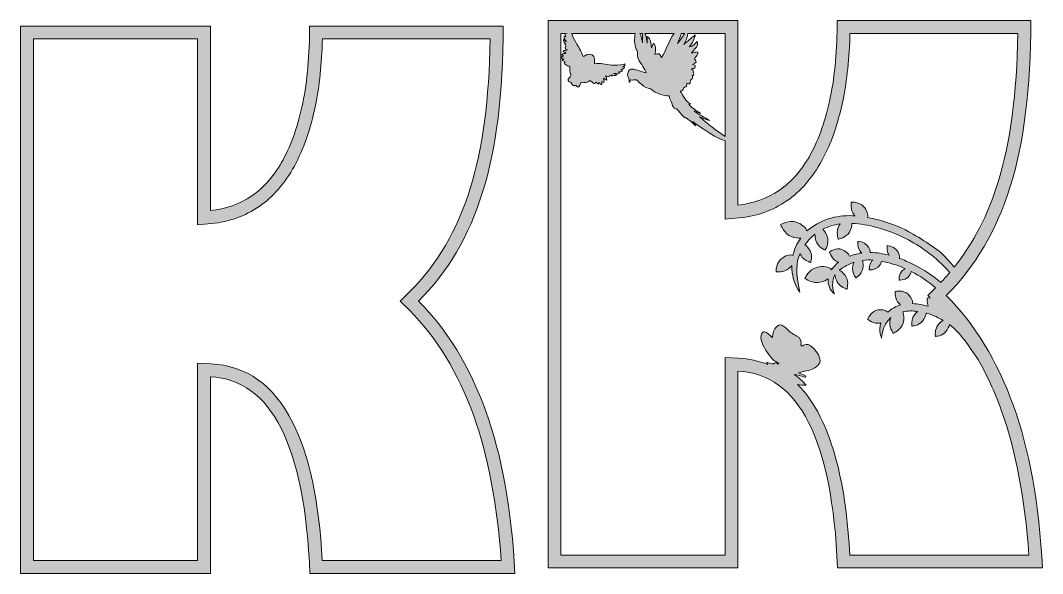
# Model space of a CAD drawing. Header units: millimetres. Extents: x 9 to 732, y -271 to -9.
# Drawn here: x 495.3 to 732.4, y -270.2 to -141.9 of the extents above; entities that cross this region are included whole.
import ezdxf

# ---------------------------------------------------------------- set-up
doc = ezdxf.new("R2010")
doc.units = ezdxf.units.MM
doc.header["$MEASUREMENT"] = 0
doc.layers.add('Layer 1', color=7, linetype='Continuous')
doc.layers.add('Layer 2', color=7, linetype='Continuous')

msp = doc.modelspace()

# ---------------------------------------------------------------- hatches: boundary and pattern name
at = {"layer": 'Layer 1'}
h = msp.add_hatch(color=1, dxfattribs=at)
h.dxf.hatch_style = 2
edge = h.paths.add_edge_path()
edge.add_spline(control_points=[(725.68, -231.3), (721.88, -220.81), (716.67, -212.28), (710.05, -205.74), (716.84, -199.02), (721.8, -190.6), (724.93, -180.46), (728.11, -170.39), (729.7, -157.54), (729.7, -141.93), (729.7, -141.93), (684.79, -141.93), (684.79, -141.93), (684.79, -148.64), (684.26, -154.59), (683.19, -159.77), (682.12, -164.95), (680.6, -169.34), (678.62, -172.95), (676.64, -176.56), (674.23, -179.35), (671.38, -181.3), (668.53, -183.26), (665.32, -184.41), (661.75, -184.75), (661.75, -184.75), (661.75, -141.93), (661.75, -141.93), (661.75, -141.93), (617.69, -141.93), (617.69, -141.93), (617.69, -141.93), (617.69, -268.93), (617.69, -268.93), (617.69, -268.93), (661.75, -268.93), (661.75, -268.93), (661.75, -268.93), (661.75, -223.28), (661.75, -223.28), (675.93, -223.95), (683.63, -239.17), (684.87, -268.93), (684.87, -268.93), (732.44, -268.93), (732.44, -268.93), (731.64, -254.09), (729.4, -241.54), (725.68, -231.3)], knot_values=[0, 0, 0, 0, 1, 1, 1, 2, 2, 2, 3, 3, 3, 4, 4, 4, 5, 5, 5, 6, 6, 6, 7, 7, 7, 8, 8, 8, 9, 9, 9, 10, 10, 10, 11, 11, 11, 12, 12, 12, 13, 13, 13, 14, 14, 14, 15, 15, 15, 16, 16, 16, 16], degree=3, periodic=1)
edge = h.paths.add_edge_path()
edge.add_spline(control_points=[(658.75, -144.93), (658.75, -144.93), (658.75, -168.86), (658.75, -168.86), (656.69, -167.5), (654.79, -165.87), (652.85, -164.31), (653.62, -164.6), (654.39, -164.89), (655.16, -165.17), (655.17, -165.15), (655.17, -165.13), (655.17, -165.11), (653.98, -164.43), (652.79, -163.75), (651.6, -163.06), (651.63, -163), (651.66, -162.94), (651.69, -162.89), (652.16, -163.08), (652.62, -163.28), (653.08, -163.48), (652.14, -162.82), (651.11, -162.36), (650.33, -161.34), (650.52, -161.32), (650.64, -161.3), (650.79, -161.28), (649.5, -160.78), (649.21, -159.36), (648.32, -158.32), (648.65, -158.38), (649.05, -157.97), (649.1, -157.77), (649.15, -157.62), (649.26, -157.39), (649.35, -157.39), (649.9, -157.36), (649.9, -156.96), (649.86, -156.51), (650.62, -156.8), (650.63, -156.79), (650.77, -155.91), (650.79, -155.81), (650.83, -155.65), (650.89, -155.64), (651.42, -155.49), (651.23, -155.11), (651.1, -154.7), (651.73, -154.77), (651.44, -154.38), (651.34, -154.12), (651.52, -153.97), (651.29, -153.31), (651, -153.18), (651.26, -153.12), (651.49, -153.11), (651.7, -153.02), (651.85, -152.94), (651.86, -152.4), (651.71, -152.32), (651.56, -152.24), (651.38, -152.22), (651.17, -152.17), (652.23, -151.68), (652.27, -151.57), (651.67, -150.82), (651.92, -150.46), (652.21, -150.14), (652.39, -149.76), (652.58, -149.35), (652.42, -149.16), (652.01, -149.25), (651.7, -149.32), (651.39, -149.42), (650.97, -149.53), (652.48, -147.73), (652.53, -147.62), (652.26, -146.81), (651.77, -147.36), (651.28, -147.88), (650.47, -148.08), (650.82, -147.55), (651.12, -147.16), (651.36, -146.73), (651.6, -146.31), (651.88, -145.33), (651.82, -145.29), (650.94, -146.02), (650.06, -146.75), (649.18, -147.48), (649.61, -146.64), (650.09, -145.87), (650.11, -144.93), (650.11, -144.93), (658.75, -144.93), (658.75, -144.93)], knot_values=[0, 0, 0, 0, 1, 1, 1, 2, 2, 2, 3, 3, 3, 4, 4, 4, 5, 5, 5, 6, 6, 6, 7, 7, 7, 8, 8, 8, 9, 9, 9, 10, 10, 10, 11, 11, 11, 12, 12, 12, 13, 13, 13, 14, 14, 14, 15, 15, 15, 16, 16, 16, 17, 17, 17, 18, 18, 18, 19, 19, 19, 20, 20, 20, 21, 21, 21, 22, 22, 22, 23, 23, 23, 24, 24, 24, 25, 25, 25, 26, 26, 26, 27, 27, 27, 28, 28, 28, 29, 29, 29, 30, 30, 30, 31, 31, 31, 32, 32, 32, 32], degree=3, periodic=1)
edge = h.paths.add_edge_path()
edge.add_spline(control_points=[(648.55, -144.93), (648.55, -144.93), (649.43, -144.93), (649.43, -144.93), (649.24, -145.19), (649.07, -145.45), (648.89, -145.71), (648.52, -146.25), (648.14, -146.77), (647.76, -147.3), (647.99, -146.49), (648.45, -145.76), (648.55, -144.93)], knot_values=[0, 0, 0, 0, 1, 1, 1, 2, 2, 2, 3, 3, 3, 4, 4, 4, 4], degree=3, periodic=1)
edge = h.paths.add_edge_path()
edge.add_spline(control_points=[(646.93, -144.93), (645.67, -146.67), (645.18, -148.83), (644.03, -150.54), (643.83, -150.22), (643.69, -149.81), (643.44, -149.7), (643.19, -149.58), (642.83, -149.73), (642.5, -149.77), (642.61, -148.9), (642.86, -148.02), (642.15, -147.22), (641.99, -147.59), (641.86, -147.88), (641.7, -148.25), (641.52, -147.28), (641.59, -146.3), (640.7, -145.66), (640.7, -146.25), (640.7, -146.7), (640.7, -147.16), (640.48, -145.82), (640.36, -145.25), (640.13, -144.93), (640.13, -144.93), (646.93, -144.93), (646.93, -144.93)], knot_values=[0, 0, 0, 0, 1, 1, 1, 2, 2, 2, 3, 3, 3, 4, 4, 4, 5, 5, 5, 6, 6, 6, 7, 7, 7, 8, 8, 8, 9, 9, 9, 9], degree=3, periodic=1)
edge = h.paths.add_edge_path()
edge.add_spline(control_points=[(639.63, -144.93), (639.63, -145.67), (639.63, -146.4), (639.63, -147.12), (639.42, -146.39), (639.33, -145.61), (638.99, -144.93), (638.99, -144.93), (639.63, -144.93), (639.63, -144.93)], knot_values=[0, 0, 0, 0, 1, 1, 1, 2, 2, 2, 3, 3, 3, 3], degree=3, periodic=1)
edge = h.paths.add_edge_path()
edge.add_spline(control_points=[(622.07, -144.93), (622.07, -144.95), (622.08, -144.98), (622.08, -145), (622.04, -144.98), (621.99, -144.95), (621.95, -144.93), (621.95, -144.93), (622.07, -144.93), (622.07, -144.93)], knot_values=[0, 0, 0, 0, 1, 1, 1, 2, 2, 2, 3, 3, 3, 3], degree=3, periodic=1)
edge = h.paths.add_edge_path()
edge.add_spline(control_points=[(680.84, -233.84), (679.33, -230.85), (677.57, -228.35), (675.57, -226.34), (675.58, -226.34), (675.59, -226.35), (675.59, -226.35), (676.25, -226.49), (676.94, -226.57), (677.62, -226.54), (676.78, -225.59), (675.84, -224.75), (674.83, -224.03), (675.43, -224.14), (676.05, -224.27), (676.66, -224.48), (676.87, -224.54), (677.08, -224.59), (677.29, -224.64), (677.3, -224.64), (677.31, -224.64), (677.33, -224.65), (677.5, -224.65), (677.58, -224.41), (677.43, -224.34), (677.43, -224.34), (677.42, -224.34), (677.42, -224.34), (676.86, -224.09), (676.29, -223.87), (675.8, -223.67), (676.56, -223.49), (677.39, -223.3), (678.21, -223.09), (679.22, -222.83), (680.08, -222.31), (680.69, -221.44), (680.74, -221.28), (680.78, -221.13), (680.82, -220.97), (680.68, -219.57), (679.96, -218.49), (678.91, -217.61), (678.11, -216.95), (677.54, -216.92), (676.66, -217.45), (676.56, -217.37), (676.46, -217.29), (676.35, -217.21), (676.56, -216.36), (676.23, -215.52), (675.41, -215.14), (674.45, -214.69), (673.64, -214.11), (672.95, -213.34), (672.74, -213.11), (672.45, -212.94), (672.2, -212.74), (672.06, -212.69), (671.85, -212.61), (671.71, -212.56), (671.01, -212.54), (670.62, -212.98), (670.29, -213.5), (670.24, -213.58), (670.18, -213.66), (670.13, -213.74), (670.09, -213.84), (670.02, -214), (669.97, -214.09), (669.85, -214.56), (669.79, -215.03), (669.76, -215.49), (668.96, -214.74), (668.16, -214.06), (667.72, -214.13), (667.22, -214.3), (665.99, -215.7), (669.39, -220.07), (669.64, -220.39), (669.94, -220.66), (670.26, -220.91), (670.58, -221.15), (670.94, -221.32), (671.3, -221.53), (671.19, -221.57), (671.08, -221.6), (670.97, -221.63), (670.85, -221.38), (670.52, -221.21), (670.2, -221.42), (670.18, -221.43), (670.17, -221.44), (670.16, -221.45), (670.1, -221.48), (670.05, -221.52), (670, -221.58), (669.99, -221.6), (669.98, -221.61), (669.97, -221.63), (669.44, -221.47), (668.9, -221.34), (668.35, -221.23), (668.46, -221.4), (668.57, -221.56), (668.68, -221.72), (666.58, -220.88), (664.32, -220.4), (661.89, -220.29), (661.89, -220.29), (658.75, -220.14), (658.75, -220.14), (658.75, -220.14), (658.75, -223.28), (658.75, -223.28), (658.75, -223.28), (658.75, -265.93), (658.75, -265.93), (658.75, -265.93), (620.69, -265.93), (620.69, -265.93), (620.69, -265.93), (620.69, -150.51), (620.69, -150.51), (620.69, -150.51), (620.69, -144.93), (620.69, -144.93), (620.69, -144.93), (621.73, -144.93), (621.73, -144.93), (621.69, -145.03), (621.64, -145.13), (621.65, -145.23), (621.66, -145.41), (621.74, -145.58), (621.79, -145.73), (621.68, -145.69), (621.57, -145.65), (621.46, -145.61), (621.45, -145.75), (621.38, -145.92), (621.43, -146.03), (621.57, -146.33), (621.77, -146.61), (621.95, -146.89), (621.75, -146.72), (621.54, -146.54), (621.26, -146.31), (621.17, -146.88), (621.58, -147.11), (621.81, -147.42), (621.72, -147.44), (621.64, -147.45), (621.57, -147.46), (621.66, -147.66), (621.76, -147.85), (621.85, -148.04), (621.49, -148.18), (621.53, -148.29), (622.1, -148.81), (621.83, -148.85), (621.53, -148.89), (621.24, -148.94), (621.23, -148.98), (621.23, -149.03), (621.22, -149.08), (621.44, -149.22), (621.67, -149.37), (621.92, -149.54), (621.61, -149.59), (621.35, -149.6), (621.11, -149.68), (620.85, -149.77), (620.85, -149.91), (621.07, -150.07), (621.12, -150.11), (621.18, -150.14), (621.28, -150.21), (621.18, -150.23), (621.13, -150.22), (621.09, -150.24), (620.96, -150.33), (620.82, -150.42), (620.69, -150.51), (620.81, -150.61), (620.93, -150.73), (621.06, -150.8), (621.16, -150.86), (621.29, -150.87), (621.44, -150.91), (621.28, -150.98), (621.15, -151.03), (621.02, -151.08), (621.01, -151.12), (621, -151.16), (620.99, -151.2), (621.23, -151.31), (621.46, -151.41), (621.68, -151.51), (621.33, -151.76), (621.31, -151.88), (621.7, -152.13), (622.05, -152.36), (622.44, -152.52), (622.73, -152.67), (622.76, -153.14), (622.65, -153.66), (622.84, -154), (623.19, -154.6), (622.97, -154.9), (622.55, -155.27), (622.19, -155.59), (622.36, -156.12), (622.82, -156.28), (622.9, -156.3), (623, -156.34), (623.03, -156.4), (623.36, -157.02), (623.53, -157.12), (624.19, -157.02), (624.7, -157.57), (624.92, -157.44), (625.35, -156.28), (626.09, -156.4), (626.84, -156.4), (627.44, -155.87), (627.71, -156.08), (627.93, -156.27), (628.17, -156.43), (628.3, -156.51), (628.48, -156.58), (628.62, -156.56), (628.71, -156.54), (628.75, -156.32), (628.77, -156.28), (628.96, -156.41), (629.16, -156.54), (629.36, -156.67), (629.4, -156.54), (629.43, -156.4), (629.46, -156.3), (629.63, -156.45), (629.83, -156.63), (630.03, -156.81), (630.07, -156.79), (630.12, -156.77), (630.17, -156.76), (630.17, -156.53), (630.18, -156.31), (630.18, -156.09), (630.2, -156.1), (630.24, -156.16), (630.3, -156.18), (630.4, -156.23), (630.51, -156.26), (630.61, -156.3), (630.64, -156.19), (630.7, -156.08), (630.69, -155.98), (630.65, -155.75), (630.58, -155.53), (630.52, -155.31), (630.75, -155.44), (630.98, -155.58), (631.3, -155.76), (631.28, -155.49), (631.29, -155.34), (631.26, -155.2), (631.21, -155.05), (631.13, -154.92), (631.04, -154.75), (631.76, -155.11), (631.92, -155.09), (631.93, -154.7), (632.14, -154.73), (632.35, -154.77), (632.57, -154.81), (632.58, -154.77), (632.59, -154.73), (632.6, -154.7), (632.56, -154.64), (632.51, -154.58), (632.45, -154.51), (632.86, -154.59), (633.23, -154.91), (633.73, -154.58), (633.41, -154.42), (633.19, -154.31), (632.9, -154.17), (633.26, -154.23), (633.55, -154.31), (633.84, -154.32), (633.99, -154.33), (634.15, -154.21), (634.3, -154.15), (634.22, -154.05), (634.13, -153.95), (634.06, -153.86), (634.38, -153.85), (634.75, -153.91), (634.95, -153.49), (634.81, -153.43), (634.71, -153.39), (634.57, -153.33), (634.96, -153.24), (635.36, -153.21), (635.45, -152.71), (635.26, -152.72), (635.13, -152.73), (634.94, -152.74), (635.22, -152.53), (635.58, -152.5), (635.51, -151.98), (635.42, -152.02), (635.32, -152.08), (635.22, -152.11), (634.29, -152.32), (633.34, -152.39), (632.38, -152.29), (631.07, -152.14), (629.78, -151.76), (628.44, -152), (628.45, -151.6), (628.49, -151.24), (628.46, -150.88), (628.38, -149.97), (627.63, -149.51), (626.79, -149.85), (626.43, -149.99), (626.09, -150.17), (625.82, -150.3), (625.54, -149.69), (625.29, -149.07), (624.99, -148.48), (624.75, -148.01), (624.46, -147.56), (624.18, -147.12), (623.74, -146.43), (623.41, -145.7), (623.19, -144.93), (623.19, -144.93), (637.93, -144.93), (637.93, -144.93), (637.7, -146.2), (637.67, -147.41), (638.15, -148.58), (638.28, -148.9), (638.46, -149.27), (638.42, -149.59), (638.33, -150.49), (638.73, -151.14), (639.16, -151.79), (639.5, -152.31), (639.85, -152.83), (640.18, -153.36), (640.29, -153.54), (640.35, -153.76), (640.49, -154.1), (640.01, -153.95), (639.67, -153.85), (639.34, -153.75), (638.77, -153.59), (638.2, -153.39), (637.62, -153.26), (637.45, -153.22), (637.03, -153.21), (636.88, -153.25), (636.45, -153.38), (635.83, -154.35), (636.36, -155.22), (636.56, -155.56), (636.5, -155.79), (636.54, -156.23), (636.59, -156.22), (636.64, -156.22), (636.69, -156.21), (636.74, -156.01), (636.79, -155.81), (636.82, -155.7), (637.25, -155.92), (637.86, -155.54), (638.25, -155.73), (638.37, -155.79), (638.8, -156.27), (638.9, -156.36), (639.66, -157), (640.03, -157.46), (640.95, -157.64), (641.17, -157.69), (641.42, -157.73), (641.59, -157.87), (642.85, -158.89), (644.27, -159.37), (645.81, -159.43), (645.86, -159.67), (645.88, -159.89), (645.96, -160.08), (646.23, -160.78), (646.5, -161.49), (646.84, -162.14), (646.95, -162.35), (647.29, -162.4), (647.52, -162.52), (647.55, -162.47), (647.57, -162.43), (647.6, -162.38), (647.71, -162.56), (647.81, -162.75), (647.94, -162.9), (648.41, -163.45), (648.9, -163.98), (649.39, -164.51), (649.45, -164.57), (649.6, -164.52), (649.77, -164.52), (650.44, -165.07), (651.2, -165.71), (651.96, -166.34), (651.99, -166.29), (651.5, -165.64), (651.22, -165.37), (651.3, -165.32), (655.76, -168.92), (658.75, -169.87), (658.75, -169.87), (658.75, -184.75), (658.75, -184.75), (658.75, -184.75), (658.75, -188.04), (658.75, -188.04), (658.75, -188.04), (662.03, -187.73), (662.03, -187.73), (666.1, -187.35), (669.81, -186.02), (673.08, -183.78), (676.3, -181.56), (679.05, -178.4), (681.25, -174.39), (683.36, -170.54), (685.01, -165.82), (686.13, -160.37), (687.07, -155.81), (687.61, -150.63), (687.75, -144.93), (687.75, -144.93), (726.68, -144.93), (726.68, -144.93), (726.49, -158.83), (724.94, -170.47), (722.07, -179.58), (719.75, -187.07), (716.35, -193.63), (711.93, -199.16), (711.07, -198.08), (710.14, -197.06), (709.15, -196.09), (707.61, -194.58), (702.25, -191.3), (700.64, -190.53), (697.87, -189.19), (694.86, -188.16), (691.81, -187.62), (692, -186.97), (691.66, -185.97), (690.9, -185.09), (689.94, -183.99), (688.06, -184.05), (688.06, -184.05), (688.06, -184.05), (687.74, -185.91), (688.7, -187.02), (688.78, -187.11), (688.86, -187.19), (688.94, -187.27), (688.74, -187.26), (688.54, -187.23), (688.35, -187.22), (684.52, -187.04), (680.64, -188.19), (677.83, -190.76), (677.55, -190), (676.61, -189.2), (675.35, -188.74), (673.64, -188.11), (671.66, -189.27), (671.66, -189.27), (671.66, -189.27), (672.45, -191.45), (674.17, -192.08), (674.94, -192.37), (675.7, -192.47), (676.34, -192.42), (675.44, -193.63), (674.82, -195.03), (674.49, -196.49), (673.9, -196.08), (672.69, -196.43), (671.66, -197.35), (670.55, -198.35), (670.6, -200.22), (670.6, -200.22), (670.6, -200.22), (672.45, -200.47), (673.56, -199.47), (673.82, -199.25), (674.04, -199), (674.22, -198.75), (674.19, -200.95), (674.8, -203.15), (676.15, -204.96), (675.09, -200.35), (675.21, -198.08), (676.16, -195.99), (676.23, -196.16), (676.31, -196.32), (676.4, -196.48), (677.06, -197.67), (678.63, -198.07), (678.63, -198.07), (678.63, -198.07), (679.14, -196.53), (678.48, -195.34), (678.15, -194.74), (677.73, -194.27), (677.32, -193.98), (677.34, -193.96), (677.35, -193.94), (677.36, -193.92), (677.99, -192.99), (678.76, -192.19), (679.63, -191.52), (679.62, -191.96), (679.68, -192.48), (679.84, -193), (680.28, -194.44), (681.98, -195.21), (681.98, -195.21), (681.98, -195.21), (682.98, -193.65), (682.55, -192.2), (682.3, -191.41), (681.91, -190.75), (681.47, -190.36), (682.72, -189.73), (684.08, -189.31), (685.47, -189.12), (685.36, -189.27), (685.26, -189.43), (685.16, -189.6), (684.42, -190.9), (685.05, -192.67), (685.05, -192.67), (685.05, -192.67), (686.87, -192.33), (687.62, -191.03), (688.02, -190.32), (688.22, -189.59), (688.2, -189.01), (692.04, -189.18), (695.89, -190.31), (699.38, -191.9), (702.85, -193.48), (706.11, -195.67), (708.89, -198.3), (709.54, -198.92), (710.16, -199.56), (710.77, -200.22), (710.81, -200.29), (710.85, -200.35), (710.89, -200.42), (710.22, -201.21), (709.52, -201.98), (708.8, -202.72), (706.41, -200.66), (703.73, -198.95), (700.81, -197.73), (700.29, -197.51), (699.75, -197.3), (699.21, -197.11), (699.36, -196.63), (699.1, -195.84), (698.52, -195.12), (697.79, -194.22), (696.39, -194.16), (696.39, -194.16), (696.39, -194.16), (696.17, -195.49), (696.85, -196.39), (695.41, -196.02), (693.93, -195.78), (692.46, -195.76), (692.44, -195.3), (692.19, -194.69), (691.73, -194.13), (691.01, -193.23), (689.61, -193.17), (689.61, -193.17), (689.61, -193.17), (689.38, -194.55), (690.11, -195.45), (690.23, -195.61), (690.37, -195.75), (690.51, -195.88), (689.91, -195.96), (689.33, -196.08), (688.75, -196.25), (688.39, -196.36), (688.02, -196.48), (687.66, -196.63), (687.45, -196), (686.78, -195.37), (685.85, -195.03), (684.57, -194.56), (683.01, -195.63), (683.01, -195.63), (683.01, -195.63), (683.53, -197.47), (684.82, -197.94), (684.91, -197.98), (685.01, -198), (685.1, -198.03), (684.46, -198.51), (683.9, -199.08), (683.47, -199.74), (682.94, -199.06), (681.53, -198.81), (680.02, -199.2), (678.26, -199.65), (677.29, -201.75), (677.29, -201.75), (677.29, -201.75), (679.18, -203.1), (680.94, -202.65), (681.63, -202.47), (682.24, -202.18), (682.71, -201.84), (682.57, -203.19), (683.06, -204.52), (684.13, -205.37), (683.72, -204.6), (683.43, -202.05), (684.22, -200.94), (684.24, -200.92), (684.26, -200.9), (684.27, -200.88), (684.29, -201.39), (684.47, -202.02), (684.81, -202.64), (685.47, -203.83), (687.04, -204.23), (687.04, -204.23), (687.04, -204.23), (687.55, -202.69), (686.89, -201.5), (686.43, -200.66), (685.8, -200.06), (685.26, -199.89), (686.24, -199.1), (687.55, -198.42), (688.67, -198.03), (688.55, -198.32), (688.44, -198.65), (688.38, -199.01), (688.13, -200.34), (689.1, -201.65), (689.1, -201.65), (689.1, -201.65), (690.47, -200.8), (690.72, -199.47), (690.85, -198.75), (690.81, -198.07), (690.65, -197.58), (691.46, -197.48), (692.27, -197.46), (693.09, -197.51), (693.01, -197.58), (692.93, -197.65), (692.85, -197.72), (692.11, -198.46), (692.2, -199.78), (692.2, -199.78), (692.2, -199.78), (693.51, -199.89), (694.26, -199.15), (694.72, -198.7), (695, -198.18), (695.07, -197.76), (696.85, -198.09), (698.61, -198.68), (700.23, -199.36), (700.35, -199.4), (700.46, -199.46), (700.57, -199.51), (700.3, -199.65), (700.03, -199.84), (699.78, -200.09), (699.03, -200.83), (699.13, -202.15), (699.13, -202.15), (699.13, -202.15), (700.44, -202.26), (701.19, -201.52), (701.62, -201.09), (701.9, -200.59), (701.98, -200.18), (703.99, -201.2), (705.87, -202.48), (707.59, -203.95), (707.59, -203.95), (705.79, -205.74), (705.79, -205.74), (705.79, -205.74), (706.34, -206.29), (706.34, -206.29), (705.92, -206.3), (705.63, -206.36), (705.63, -206.36), (705.63, -206.36), (705.55, -207.34), (705.89, -208.24), (704.74, -207.92), (703.5, -207.67), (702.27, -207.61), (702.34, -206.95), (701.92, -206.06), (701.14, -205.35), (700.1, -204.41), (698.25, -204.78), (698.25, -204.78), (698.25, -204.78), (698.09, -206.67), (699.13, -207.61), (699.24, -207.71), (699.35, -207.8), (699.47, -207.89), (698.92, -208.04), (698.39, -208.26), (697.9, -208.56), (697.34, -208.89), (696.89, -209.25), (696.5, -209.61), (696.04, -209.09), (694.99, -208.89), (693.9, -209.17), (692.55, -209.52), (691.85, -211.28), (691.85, -211.28), (691.85, -211.28), (693.34, -212.47), (694.68, -212.12), (694.77, -212.1), (694.85, -212.08), (694.93, -212.05), (694.33, -213.99), (695.07, -215.64), (695.07, -215.64), (695.07, -215.64), (695.11, -212.7), (697.2, -210.87), (697.15, -211), (697.11, -211.13), (697.07, -211.26), (696.63, -212.81), (697.77, -214.5), (697.77, -214.5), (697.77, -214.5), (699.62, -213.7), (700.06, -212.15), (700.35, -211.13), (700.31, -210.15), (700.01, -209.53), (701.14, -209.28), (702.31, -209.27), (703.47, -209.42), (703.2, -209.62), (702.94, -209.88), (702.7, -210.18), (701.86, -211.23), (702.11, -212.83), (702.11, -212.83), (702.11, -212.83), (703.72, -212.74), (704.56, -211.69), (705.08, -211.04), (705.38, -210.35), (705.41, -209.81), (705.54, -209.85), (705.66, -209.88), (705.78, -209.92), (707.05, -210.31), (708.27, -210.85), (709.4, -211.52), (708.99, -211.73), (708.55, -212.1), (708.17, -212.58), (707.33, -213.63), (707.58, -215.23), (707.58, -215.23), (707.58, -215.23), (709.19, -215.14), (710.03, -214.09), (710.47, -213.54), (710.75, -212.96), (710.85, -212.47), (713.35, -214.29), (715.71, -218), (717.51, -220.59), (719.54, -224.17), (721.33, -228.08), (722.86, -232.32), (726.19, -241.48), (728.33, -252.77), (729.25, -265.93), (729.25, -265.93), (687.73, -265.93), (687.73, -265.93), (686.93, -251.92), (684.67, -241.4), (680.84, -233.84)], knot_values=[0, 0, 0, 0, 1, 1, 1, 2, 2, 2, 3, 3, 3, 4, 4, 4, 5, 5, 5, 6, 6, 6, 7, 7, 7, 8, 8, 8, 9, 9, 9, 10, 10, 10, 11, 11, 11, 12, 12, 12, 13, 13, 13, 14, 14, 14, 15, 15, 15, 16, 16, 16, 17, 17, 17, 18, 18, 18, 19, 19, 19, 20, 20, 20, 21, 21, 21, 22, 22, 22, 23, 23, 23, 24, 24, 24, 25, 25, 25, 26, 26, 26, 27, 27, 27, 28, 28, 28, 29, 29, 29, 30, 30, 30, 31, 31, 31, 32, 32, 32, 33, 33, 33, 34, 34, 34, 35, 35, 35, 36, 36, 36, 37, 37, 37, 38, 38, 38, 39, 39, 39, 40, 40, 40, 41, 41, 41, 42, 42, 42, 43, 43, 43, 44, 44, 44, 45, 45, 45, 46, 46, 46, 47, 47, 47, 48, 48, 48, 49, 49, 49, 50, 50, 50, 51, 51, 51, 52, 52, 52, 53, 53, 53, 54, 54, 54, 55, 55, 55, 56, 56, 56, 57, 57, 57, 58, 58, 58, 59, 59, 59, 60, 60, 60, 61, 61, 61, 62, 62, 62, 63, 63, 63, 64, 64, 64, 65, 65, 65, 66, 66, 66, 67, 67, 67, 68, 68, 68, 69, 69, 69, 70, 70, 70, 71, 71, 71, 72, 72, 72, 73, 73, 73, 74, 74, 74, 75, 75, 75, 76, 76, 76, 77, 77, 77, 78, 78, 78, 79, 79, 79, 80, 80, 80, 81, 81, 81, 82, 82, 82, 83, 83, 83, 84, 84, 84, 85, 85, 85, 86, 86, 86, 87, 87, 87, 88, 88, 88, 89, 89, 89, 90, 90, 90, 91, 91, 91, 92, 92, 92, 93, 93, 93, 94, 94, 94, 95, 95, 95, 96, 96, 96, 97, 97, 97, 98, 98, 98, 99, 99, 99, 100, 100, 100, 101, 101, 101, 102, 102, 102, 103, 103, 103, 104, 104, 104, 105, 105, 105, 106, 106, 106, 107, 107, 107, 108, 108, 108, 109, 109, 109, 110, 110, 110, 111, 111, 111, 112, 112, 112, 113, 113, 113, 114, 114, 114, 115, 115, 115, 116, 116, 116, 117, 117, 117, 118, 118, 118, 119, 119, 119, 120, 120, 120, 121, 121, 121, 122, 122, 122, 123, 123, 123, 124, 124, 124, 125, 125, 125, 126, 126, 126, 127, 127, 127, 128, 128, 128, 129, 129, 129, 130, 130, 130, 131, 131, 131, 132, 132, 132, 133, 133, 133, 134, 134, 134, 135, 135, 135, 136, 136, 136, 137, 137, 137, 138, 138, 138, 139, 139, 139, 140, 140, 140, 141, 141, 141, 142, 142, 142, 143, 143, 143, 144, 144, 144, 145, 145, 145, 146, 146, 146, 147, 147, 147, 148, 148, 148, 149, 149, 149, 150, 150, 150, 151, 151, 151, 152, 152, 152, 153, 153, 153, 154, 154, 154, 155, 155, 155, 156, 156, 156, 157, 157, 157, 158, 158, 158, 159, 159, 159, 160, 160, 160, 161, 161, 161, 162, 162, 162, 163, 163, 163, 164, 164, 164, 165, 165, 165, 166, 166, 166, 167, 167, 167, 168, 168, 168, 169, 169, 169, 170, 170, 170, 171, 171, 171, 172, 172, 172, 173, 173, 173, 174, 174, 174, 175, 175, 175, 176, 176, 176, 177, 177, 177, 178, 178, 178, 179, 179, 179, 180, 180, 180, 181, 181, 181, 182, 182, 182, 183, 183, 183, 184, 184, 184, 185, 185, 185, 186, 186, 186, 187, 187, 187, 188, 188, 188, 189, 189, 189, 190, 190, 190, 191, 191, 191, 192, 192, 192, 193, 193, 193, 194, 194, 194, 195, 195, 195, 196, 196, 196, 197, 197, 197, 198, 198, 198, 199, 199, 199, 200, 200, 200, 201, 201, 201, 202, 202, 202, 203, 203, 203, 204, 204, 204, 205, 205, 205, 206, 206, 206, 207, 207, 207, 208, 208, 208, 209, 209, 209, 210, 210, 210, 211, 211, 211, 212, 212, 212, 213, 213, 213, 214, 214, 214, 215, 215, 215, 216, 216, 216, 217, 217, 217, 218, 218, 218, 219, 219, 219, 220, 220, 220, 221, 221, 221, 222, 222, 222, 223, 223, 223, 224, 224, 224, 225, 225, 225, 226, 226, 226, 227, 227, 227, 228, 228, 228, 229, 229, 229, 230, 230, 230, 231, 231, 231, 232, 232, 232, 233, 233, 233, 234, 234, 234, 235, 235, 235, 236, 236, 236, 237, 237, 237, 238, 238, 238, 239, 239, 239, 240, 240, 240, 241, 241, 241, 242, 242, 242, 243, 243, 243, 244, 244, 244, 245, 245, 245, 246, 246, 246, 247, 247, 247, 248, 248, 248, 249, 249, 249, 250, 250, 250, 251, 251, 251, 252, 252, 252, 253, 253, 253, 254, 254, 254, 255, 255, 255, 256, 256, 256, 257, 257, 257, 258, 258, 258, 259, 259, 259, 260, 260, 260, 261, 261, 261, 262, 262, 262, 263, 263, 263, 264, 264, 264, 265, 265, 265, 266, 266, 266, 267, 267, 267, 268, 268, 268, 269, 269, 269, 270, 270, 270, 271, 271, 271, 272, 272, 272, 273, 273, 273, 273], degree=3, periodic=1)
at = {"layer": 'Layer 2'}
h = msp.add_hatch(color=2, dxfattribs=at)
h.dxf.hatch_style = 2
edge = h.paths.add_edge_path()
edge.add_spline(control_points=[(603.25, -232.6), (599.44, -222.11), (594.23, -213.59), (587.62, -207.04), (594.41, -200.32), (599.37, -191.9), (602.5, -181.77), (605.68, -171.69), (607.27, -158.85), (607.27, -143.23), (607.27, -143.23), (562.36, -143.23), (562.36, -143.23), (562.36, -149.95), (561.83, -155.89), (560.76, -161.07), (559.69, -166.25), (558.17, -170.64), (556.19, -174.25), (554.21, -177.86), (551.79, -180.65), (548.95, -182.61), (546.09, -184.57), (542.88, -185.71), (539.32, -186.05), (539.32, -186.05), (539.32, -143.23), (539.32, -143.23), (539.32, -143.23), (495.26, -143.23), (495.26, -143.23), (495.26, -143.23), (495.26, -270.23), (495.26, -270.23), (495.26, -270.23), (539.32, -270.23), (539.32, -270.23), (539.32, -270.23), (539.32, -224.59), (539.32, -224.59), (553.5, -225.25), (561.2, -240.47), (562.44, -270.23), (562.44, -270.23), (610.01, -270.23), (610.01, -270.23), (609.21, -255.39), (606.97, -242.84), (603.25, -232.6)], knot_values=[0, 0, 0, 0, 1, 1, 1, 2, 2, 2, 3, 3, 3, 4, 4, 4, 5, 5, 5, 6, 6, 6, 7, 7, 7, 8, 8, 8, 9, 9, 9, 10, 10, 10, 11, 11, 11, 12, 12, 12, 13, 13, 13, 14, 14, 14, 15, 15, 15, 16, 16, 16, 16], degree=3, periodic=1)
edge = h.paths.add_edge_path()
edge.add_spline(control_points=[(558.41, -235.14), (554.05, -226.53), (547.67, -221.97), (539.46, -221.59), (539.46, -221.59), (536.32, -221.44), (536.32, -221.44), (536.32, -221.44), (536.32, -224.59), (536.32, -224.59), (536.32, -224.59), (536.32, -267.23), (536.32, -267.23), (536.32, -267.23), (498.26, -267.23), (498.26, -267.23), (498.26, -267.23), (498.26, -146.23), (498.26, -146.23), (498.26, -146.23), (536.32, -146.23), (536.32, -146.23), (536.32, -146.23), (536.32, -186.05), (536.32, -186.05), (536.32, -186.05), (536.32, -189.35), (536.32, -189.35), (536.32, -189.35), (539.6, -189.04), (539.6, -189.04), (543.67, -188.65), (547.38, -187.32), (550.64, -185.08), (553.87, -182.86), (556.62, -179.71), (558.82, -175.7), (560.93, -171.84), (562.57, -167.13), (563.7, -161.68), (564.64, -157.11), (565.18, -151.93), (565.32, -146.23), (565.32, -146.23), (604.25, -146.23), (604.25, -146.23), (604.06, -160.13), (602.51, -171.78), (599.64, -180.88), (596.67, -190.49), (591.91, -198.57), (585.51, -204.91), (585.51, -204.91), (583.36, -207.04), (583.36, -207.04), (583.36, -207.04), (585.51, -209.17), (585.51, -209.17), (591.77, -215.37), (596.79, -223.6), (600.43, -233.63), (603.75, -242.78), (605.9, -254.07), (606.82, -267.23), (606.82, -267.23), (565.3, -267.23), (565.3, -267.23), (564.5, -253.22), (562.24, -242.7), (558.41, -235.14)], knot_values=[0, 0, 0, 0, 1, 1, 1, 2, 2, 2, 3, 3, 3, 4, 4, 4, 5, 5, 5, 6, 6, 6, 7, 7, 7, 8, 8, 8, 9, 9, 9, 10, 10, 10, 11, 11, 11, 12, 12, 12, 13, 13, 13, 14, 14, 14, 15, 15, 15, 16, 16, 16, 17, 17, 17, 18, 18, 18, 19, 19, 19, 20, 20, 20, 21, 21, 21, 22, 22, 22, 23, 23, 23, 23], degree=3, periodic=1)

# ---------------------------------------------------------------- linework, layer by layer
at = {"layer": 'Layer 1', "lineweight": 0}
for points, knots in [([(725.68, -231.3), (721.88, -220.81), (716.67, -212.28), (710.05, -205.74), (716.84, -199.02), (721.8, -190.6), (724.93, -180.46), (728.11, -170.39), (729.7, -157.54), (729.7, -141.93), (729.7, -141.93), (684.79, -141.93), (684.79, -141.93), (684.79, -148.64), (684.26, -154.59), (683.19, -159.77), (682.12, -164.95), (680.6, -169.34), (678.62, -172.95), (676.64, -176.56), (674.23, -179.35), (671.38, -181.3), (668.53, -183.26), (665.32, -184.41), (661.75, -184.75), (661.75, -184.75), (661.75, -141.93), (661.75, -141.93), (661.75, -141.93), (617.69, -141.93), (617.69, -141.93), (617.69, -141.93), (617.69, -268.93), (617.69, -268.93), (617.69, -268.93), (661.75, -268.93), (661.75, -268.93), (661.75, -268.93), (661.75, -223.28), (661.75, -223.28), (675.93, -223.95), (683.63, -239.17), (684.87, -268.93), (684.87, -268.93), (732.44, -268.93), (732.44, -268.93), (731.64, -254.09), (729.4, -241.54), (725.68, -231.3)], [0, 0, 0, 0, 1, 1, 1, 2, 2, 2, 3, 3, 3, 4, 4, 4, 5, 5, 5, 6, 6, 6, 7, 7, 7, 8, 8, 8, 9, 9, 9, 10, 10, 10, 11, 11, 11, 12, 12, 12, 13, 13, 13, 14, 14, 14, 15, 15, 15, 16, 16, 16, 16]), ([(680.84, -233.84), (679.33, -230.85), (677.57, -228.35), (675.57, -226.34), (675.58, -226.34), (675.59, -226.35), (675.59, -226.35), (676.25, -226.49), (676.94, -226.57), (677.62, -226.54), (676.78, -225.59), (675.84, -224.75), (674.83, -224.03), (675.43, -224.14), (676.05, -224.27), (676.66, -224.48), (676.87, -224.54), (677.08, -224.59), (677.29, -224.64), (677.3, -224.64), (677.31, -224.64), (677.33, -224.65), (677.5, -224.65), (677.58, -224.41), (677.43, -224.34), (677.43, -224.34), (677.42, -224.34), (677.42, -224.34), (676.86, -224.09), (676.29, -223.87), (675.8, -223.67), (676.56, -223.49), (677.39, -223.3), (678.21, -223.09), (679.22, -222.83), (680.08, -222.31), (680.69, -221.44), (680.74, -221.28), (680.78, -221.13), (680.82, -220.97), (680.68, -219.57), (679.96, -218.49), (678.91, -217.61), (678.11, -216.95), (677.54, -216.92), (676.66, -217.45), (676.56, -217.37), (676.46, -217.29), (676.35, -217.21), (676.56, -216.36), (676.23, -215.52), (675.41, -215.14), (674.45, -214.69), (673.64, -214.11), (672.95, -213.34), (672.74, -213.11), (672.45, -212.94), (672.2, -212.74), (672.06, -212.69), (671.85, -212.61), (671.71, -212.56), (671.01, -212.54), (670.62, -212.98), (670.29, -213.5), (670.24, -213.58), (670.18, -213.66), (670.13, -213.74), (670.09, -213.84), (670.02, -214), (669.97, -214.09), (669.85, -214.56), (669.79, -215.03), (669.76, -215.49), (668.96, -214.74), (668.16, -214.06), (667.72, -214.13), (667.22, -214.3), (665.99, -215.7), (669.39, -220.07), (669.64, -220.39), (669.94, -220.66), (670.26, -220.91), (670.58, -221.15), (670.94, -221.32), (671.3, -221.53), (671.19, -221.57), (671.08, -221.6), (670.97, -221.63), (670.85, -221.38), (670.52, -221.21), (670.2, -221.42), (670.18, -221.43), (670.17, -221.44), (670.16, -221.45), (670.1, -221.48), (670.05, -221.52), (670, -221.58), (669.99, -221.6), (669.98, -221.61), (669.97, -221.63), (669.44, -221.47), (668.9, -221.34), (668.35, -221.23), (668.46, -221.4), (668.57, -221.56), (668.68, -221.72), (666.58, -220.88), (664.32, -220.4), (661.89, -220.29), (661.89, -220.29), (658.75, -220.14), (658.75, -220.14), (658.75, -220.14), (658.75, -223.28), (658.75, -223.28), (658.75, -223.28), (658.75, -265.93), (658.75, -265.93), (658.75, -265.93), (620.69, -265.93), (620.69, -265.93), (620.69, -265.93), (620.69, -150.51), (620.69, -150.51), (620.69, -150.51), (620.69, -144.93), (620.69, -144.93), (620.69, -144.93), (621.73, -144.93), (621.73, -144.93), (621.69, -145.03), (621.64, -145.13), (621.65, -145.23), (621.66, -145.41), (621.74, -145.58), (621.79, -145.73), (621.68, -145.69), (621.57, -145.65), (621.46, -145.61), (621.45, -145.75), (621.38, -145.92), (621.43, -146.03), (621.57, -146.33), (621.77, -146.61), (621.95, -146.89), (621.75, -146.72), (621.54, -146.54), (621.26, -146.31), (621.17, -146.88), (621.58, -147.11), (621.81, -147.42), (621.72, -147.44), (621.64, -147.45), (621.57, -147.46), (621.66, -147.66), (621.76, -147.85), (621.85, -148.04), (621.49, -148.18), (621.53, -148.29), (622.1, -148.81), (621.83, -148.85), (621.53, -148.89), (621.24, -148.94), (621.23, -148.98), (621.23, -149.03), (621.22, -149.08), (621.44, -149.22), (621.67, -149.37), (621.92, -149.54), (621.61, -149.59), (621.35, -149.6), (621.11, -149.68), (620.85, -149.77), (620.85, -149.91), (621.07, -150.07), (621.12, -150.11), (621.18, -150.14), (621.28, -150.21), (621.18, -150.23), (621.13, -150.22), (621.09, -150.24), (620.96, -150.33), (620.82, -150.42), (620.69, -150.51), (620.81, -150.61), (620.93, -150.73), (621.06, -150.8), (621.16, -150.86), (621.29, -150.87), (621.44, -150.91), (621.28, -150.98), (621.15, -151.03), (621.02, -151.08), (621.01, -151.12), (621, -151.16), (620.99, -151.2), (621.23, -151.31), (621.46, -151.41), (621.68, -151.51), (621.33, -151.76), (621.31, -151.88), (621.7, -152.13), (622.05, -152.36), (622.44, -152.52), (622.73, -152.67), (622.76, -153.14), (622.65, -153.66), (622.84, -154), (623.19, -154.6), (622.97, -154.9), (622.55, -155.27), (622.19, -155.59), (622.36, -156.12), (622.82, -156.28), (622.9, -156.3), (623, -156.34), (623.03, -156.4), (623.36, -157.02), (623.53, -157.12), (624.19, -157.02), (624.7, -157.57), (624.92, -157.44), (625.35, -156.28), (626.09, -156.4), (626.84, -156.4), (627.44, -155.87), (627.71, -156.08), (627.93, -156.27), (628.17, -156.43), (628.3, -156.51), (628.48, -156.58), (628.62, -156.56), (628.71, -156.54), (628.75, -156.32), (628.77, -156.28), (628.96, -156.41), (629.16, -156.54), (629.36, -156.67), (629.4, -156.54), (629.43, -156.4), (629.46, -156.3), (629.63, -156.45), (629.83, -156.63), (630.03, -156.81), (630.07, -156.79), (630.12, -156.77), (630.17, -156.76), (630.17, -156.53), (630.18, -156.31), (630.18, -156.09), (630.2, -156.1), (630.24, -156.16), (630.3, -156.18), (630.4, -156.23), (630.51, -156.26), (630.61, -156.3), (630.64, -156.19), (630.7, -156.08), (630.69, -155.98), (630.65, -155.75), (630.58, -155.53), (630.52, -155.31), (630.75, -155.44), (630.98, -155.58), (631.3, -155.76), (631.28, -155.49), (631.29, -155.34), (631.26, -155.2), (631.21, -155.05), (631.13, -154.92), (631.04, -154.75), (631.76, -155.11), (631.92, -155.09), (631.93, -154.7), (632.14, -154.73), (632.35, -154.77), (632.57, -154.81), (632.58, -154.77), (632.59, -154.73), (632.6, -154.7), (632.56, -154.64), (632.51, -154.58), (632.45, -154.51), (632.86, -154.59), (633.23, -154.91), (633.73, -154.58), (633.41, -154.42), (633.19, -154.31), (632.9, -154.17), (633.26, -154.23), (633.55, -154.31), (633.84, -154.32), (633.99, -154.33), (634.15, -154.21), (634.3, -154.15), (634.22, -154.05), (634.13, -153.95), (634.06, -153.86), (634.38, -153.85), (634.75, -153.91), (634.95, -153.49), (634.81, -153.43), (634.71, -153.39), (634.57, -153.33), (634.96, -153.24), (635.36, -153.21), (635.45, -152.71), (635.26, -152.72), (635.13, -152.73), (634.94, -152.74), (635.22, -152.53), (635.58, -152.5), (635.51, -151.98), (635.42, -152.02), (635.32, -152.08), (635.22, -152.11), (634.29, -152.32), (633.34, -152.39), (632.38, -152.29), (631.07, -152.14), (629.78, -151.76), (628.44, -152), (628.45, -151.6), (628.49, -151.24), (628.46, -150.88), (628.38, -149.97), (627.63, -149.51), (626.79, -149.85), (626.43, -149.99), (626.09, -150.17), (625.82, -150.3), (625.54, -149.69), (625.29, -149.07), (624.99, -148.48), (624.75, -148.01), (624.46, -147.56), (624.18, -147.12), (623.74, -146.43), (623.41, -145.7), (623.19, -144.93), (623.19, -144.93), (637.93, -144.93), (637.93, -144.93), (637.7, -146.2), (637.67, -147.41), (638.15, -148.58), (638.28, -148.9), (638.46, -149.27), (638.42, -149.59), (638.33, -150.49), (638.73, -151.14), (639.16, -151.79), (639.5, -152.31), (639.85, -152.83), (640.18, -153.36), (640.29, -153.54), (640.35, -153.76), (640.49, -154.1), (640.01, -153.95), (639.67, -153.85), (639.34, -153.75), (638.77, -153.59), (638.2, -153.39), (637.62, -153.26), (637.45, -153.22), (637.03, -153.21), (636.88, -153.25), (636.45, -153.38), (635.83, -154.35), (636.36, -155.22), (636.56, -155.56), (636.5, -155.79), (636.54, -156.23), (636.59, -156.22), (636.64, -156.22), (636.69, -156.21), (636.74, -156.01), (636.79, -155.81), (636.82, -155.7), (637.25, -155.92), (637.86, -155.54), (638.25, -155.73), (638.37, -155.79), (638.8, -156.27), (638.9, -156.36), (639.66, -157), (640.03, -157.46), (640.95, -157.64), (641.17, -157.69), (641.42, -157.73), (641.59, -157.87), (642.85, -158.89), (644.27, -159.37), (645.81, -159.43), (645.86, -159.67), (645.88, -159.89), (645.96, -160.08), (646.23, -160.78), (646.5, -161.49), (646.84, -162.14), (646.95, -162.35), (647.29, -162.4), (647.52, -162.52), (647.55, -162.47), (647.57, -162.43), (647.6, -162.38), (647.71, -162.56), (647.81, -162.75), (647.94, -162.9), (648.41, -163.45), (648.9, -163.98), (649.39, -164.51), (649.45, -164.57), (649.6, -164.52), (649.77, -164.52), (650.44, -165.07), (651.2, -165.71), (651.96, -166.34), (651.99, -166.29), (651.5, -165.64), (651.22, -165.37), (651.3, -165.32), (655.76, -168.92), (658.75, -169.87), (658.75, -169.87), (658.75, -184.75), (658.75, -184.75), (658.75, -184.75), (658.75, -188.04), (658.75, -188.04), (658.75, -188.04), (662.03, -187.73), (662.03, -187.73), (666.1, -187.35), (669.81, -186.02), (673.08, -183.78), (676.3, -181.56), (679.05, -178.4), (681.25, -174.39), (683.36, -170.54), (685.01, -165.82), (686.13, -160.37), (687.07, -155.81), (687.61, -150.63), (687.75, -144.93), (687.75, -144.93), (726.68, -144.93), (726.68, -144.93), (726.49, -158.83), (724.94, -170.47), (722.07, -179.58), (719.75, -187.07), (716.35, -193.63), (711.93, -199.16), (711.07, -198.08), (710.14, -197.06), (709.15, -196.09), (707.61, -194.58), (702.25, -191.3), (700.64, -190.53), (697.87, -189.19), (694.86, -188.16), (691.81, -187.62), (692, -186.97), (691.66, -185.97), (690.9, -185.09), (689.94, -183.99), (688.06, -184.05), (688.06, -184.05), (688.06, -184.05), (687.74, -185.91), (688.7, -187.02), (688.78, -187.11), (688.86, -187.19), (688.94, -187.27), (688.74, -187.26), (688.54, -187.23), (688.35, -187.22), (684.52, -187.04), (680.64, -188.19), (677.83, -190.76), (677.55, -190), (676.61, -189.2), (675.35, -188.74), (673.64, -188.11), (671.66, -189.27), (671.66, -189.27), (671.66, -189.27), (672.45, -191.45), (674.17, -192.08), (674.94, -192.37), (675.7, -192.47), (676.34, -192.42), (675.44, -193.63), (674.82, -195.03), (674.49, -196.49), (673.9, -196.08), (672.69, -196.43), (671.66, -197.35), (670.55, -198.35), (670.6, -200.22), (670.6, -200.22), (670.6, -200.22), (672.45, -200.47), (673.56, -199.47), (673.82, -199.25), (674.04, -199), (674.22, -198.75), (674.19, -200.95), (674.8, -203.15), (676.15, -204.96), (675.09, -200.35), (675.21, -198.08), (676.16, -195.99), (676.23, -196.16), (676.31, -196.32), (676.4, -196.48), (677.06, -197.67), (678.63, -198.07), (678.63, -198.07), (678.63, -198.07), (679.14, -196.53), (678.48, -195.34), (678.15, -194.74), (677.73, -194.27), (677.32, -193.98), (677.34, -193.96), (677.35, -193.94), (677.36, -193.92), (677.99, -192.99), (678.76, -192.19), (679.63, -191.52), (679.62, -191.96), (679.68, -192.48), (679.84, -193), (680.28, -194.44), (681.98, -195.21), (681.98, -195.21), (681.98, -195.21), (682.98, -193.65), (682.55, -192.2), (682.3, -191.41), (681.91, -190.75), (681.47, -190.36), (682.72, -189.73), (684.08, -189.31), (685.47, -189.12), (685.36, -189.27), (685.26, -189.43), (685.16, -189.6), (684.42, -190.9), (685.05, -192.67), (685.05, -192.67), (685.05, -192.67), (686.87, -192.33), (687.62, -191.03), (688.02, -190.32), (688.22, -189.59), (688.2, -189.01), (692.04, -189.18), (695.89, -190.31), (699.38, -191.9), (702.85, -193.48), (706.11, -195.67), (708.89, -198.3), (709.54, -198.92), (710.16, -199.56), (710.77, -200.22), (710.81, -200.29), (710.85, -200.35), (710.89, -200.42), (710.22, -201.21), (709.52, -201.98), (708.8, -202.72), (706.41, -200.66), (703.73, -198.95), (700.81, -197.73), (700.29, -197.51), (699.75, -197.3), (699.21, -197.11), (699.36, -196.63), (699.1, -195.84), (698.52, -195.12), (697.79, -194.22), (696.39, -194.16), (696.39, -194.16), (696.39, -194.16), (696.17, -195.49), (696.85, -196.39), (695.41, -196.02), (693.93, -195.78), (692.46, -195.76), (692.44, -195.3), (692.19, -194.69), (691.73, -194.13), (691.01, -193.23), (689.61, -193.17), (689.61, -193.17), (689.61, -193.17), (689.38, -194.55), (690.11, -195.45), (690.23, -195.61), (690.37, -195.75), (690.51, -195.88), (689.91, -195.96), (689.33, -196.08), (688.75, -196.25), (688.39, -196.36), (688.02, -196.48), (687.66, -196.63), (687.45, -196), (686.78, -195.37), (685.85, -195.03), (684.57, -194.56), (683.01, -195.63), (683.01, -195.63), (683.01, -195.63), (683.53, -197.47), (684.82, -197.94), (684.91, -197.98), (685.01, -198), (685.1, -198.03), (684.46, -198.51), (683.9, -199.08), (683.47, -199.74), (682.94, -199.06), (681.53, -198.81), (680.02, -199.2), (678.26, -199.65), (677.29, -201.75), (677.29, -201.75), (677.29, -201.75), (679.18, -203.1), (680.94, -202.65), (681.63, -202.47), (682.24, -202.18), (682.71, -201.84), (682.57, -203.19), (683.06, -204.52), (684.13, -205.37), (683.72, -204.6), (683.43, -202.05), (684.22, -200.94), (684.24, -200.92), (684.26, -200.9), (684.27, -200.88), (684.29, -201.39), (684.47, -202.02), (684.81, -202.64), (685.47, -203.83), (687.04, -204.23), (687.04, -204.23), (687.04, -204.23), (687.55, -202.69), (686.89, -201.5), (686.43, -200.66), (685.8, -200.06), (685.26, -199.89), (686.24, -199.1), (687.55, -198.42), (688.67, -198.03), (688.55, -198.32), (688.44, -198.65), (688.38, -199.01), (688.13, -200.34), (689.1, -201.65), (689.1, -201.65), (689.1, -201.65), (690.47, -200.8), (690.72, -199.47), (690.85, -198.75), (690.81, -198.07), (690.65, -197.58), (691.46, -197.48), (692.27, -197.46), (693.09, -197.51), (693.01, -197.58), (692.93, -197.65), (692.85, -197.72), (692.11, -198.46), (692.2, -199.78), (692.2, -199.78), (692.2, -199.78), (693.51, -199.89), (694.26, -199.15), (694.72, -198.7), (695, -198.18), (695.07, -197.76), (696.85, -198.09), (698.61, -198.68), (700.23, -199.36), (700.35, -199.4), (700.46, -199.46), (700.57, -199.51), (700.3, -199.65), (700.03, -199.84), (699.78, -200.09), (699.03, -200.83), (699.13, -202.15), (699.13, -202.15), (699.13, -202.15), (700.44, -202.26), (701.19, -201.52), (701.62, -201.09), (701.9, -200.59), (701.98, -200.18), (703.99, -201.2), (705.87, -202.48), (707.59, -203.95), (707.59, -203.95), (705.79, -205.74), (705.79, -205.74), (705.79, -205.74), (706.34, -206.29), (706.34, -206.29), (705.92, -206.3), (705.63, -206.36), (705.63, -206.36), (705.63, -206.36), (705.55, -207.34), (705.89, -208.24), (704.74, -207.92), (703.5, -207.67), (702.27, -207.61), (702.34, -206.95), (701.92, -206.06), (701.14, -205.35), (700.1, -204.41), (698.25, -204.78), (698.25, -204.78), (698.25, -204.78), (698.09, -206.67), (699.13, -207.61), (699.24, -207.71), (699.35, -207.8), (699.47, -207.89), (698.92, -208.04), (698.39, -208.26), (697.9, -208.56), (697.34, -208.89), (696.89, -209.25), (696.5, -209.61), (696.04, -209.09), (694.99, -208.89), (693.9, -209.17), (692.55, -209.52), (691.85, -211.28), (691.85, -211.28), (691.85, -211.28), (693.34, -212.47), (694.68, -212.12), (694.77, -212.1), (694.85, -212.08), (694.93, -212.05), (694.33, -213.99), (695.07, -215.64), (695.07, -215.64), (695.07, -215.64), (695.11, -212.7), (697.2, -210.87), (697.15, -211), (697.11, -211.13), (697.07, -211.26), (696.63, -212.81), (697.77, -214.5), (697.77, -214.5), (697.77, -214.5), (699.62, -213.7), (700.06, -212.15), (700.35, -211.13), (700.31, -210.15), (700.01, -209.53), (701.14, -209.28), (702.31, -209.27), (703.47, -209.42), (703.2, -209.62), (702.94, -209.88), (702.7, -210.18), (701.86, -211.23), (702.11, -212.83), (702.11, -212.83), (702.11, -212.83), (703.72, -212.74), (704.56, -211.69), (705.08, -211.04), (705.38, -210.35), (705.41, -209.81), (705.54, -209.85), (705.66, -209.88), (705.78, -209.92), (707.05, -210.31), (708.27, -210.85), (709.4, -211.52), (708.99, -211.73), (708.55, -212.1), (708.17, -212.58), (707.33, -213.63), (707.58, -215.23), (707.58, -215.23), (707.58, -215.23), (709.19, -215.14), (710.03, -214.09), (710.47, -213.54), (710.75, -212.96), (710.85, -212.47), (713.35, -214.29), (715.71, -218), (717.51, -220.59), (719.54, -224.17), (721.33, -228.08), (722.86, -232.32), (726.19, -241.48), (728.33, -252.77), (729.25, -265.93), (729.25, -265.93), (687.73, -265.93), (687.73, -265.93), (686.93, -251.92), (684.67, -241.4), (680.84, -233.84)], [0, 0, 0, 0, 1, 1, 1, 2, 2, 2, 3, 3, 3, 4, 4, 4, 5, 5, 5, 6, 6, 6, 7, 7, 7, 8, 8, 8, 9, 9, 9, 10, 10, 10, 11, 11, 11, 12, 12, 12, 13, 13, 13, 14, 14, 14, 15, 15, 15, 16, 16, 16, 17, 17, 17, 18, 18, 18, 19, 19, 19, 20, 20, 20, 21, 21, 21, 22, 22, 22, 23, 23, 23, 24, 24, 24, 25, 25, 25, 26, 26, 26, 27, 27, 27, 28, 28, 28, 29, 29, 29, 30, 30, 30, 31, 31, 31, 32, 32, 32, 33, 33, 33, 34, 34, 34, 35, 35, 35, 36, 36, 36, 37, 37, 37, 38, 38, 38, 39, 39, 39, 40, 40, 40, 41, 41, 41, 42, 42, 42, 43, 43, 43, 44, 44, 44, 45, 45, 45, 46, 46, 46, 47, 47, 47, 48, 48, 48, 49, 49, 49, 50, 50, 50, 51, 51, 51, 52, 52, 52, 53, 53, 53, 54, 54, 54, 55, 55, 55, 56, 56, 56, 57, 57, 57, 58, 58, 58, 59, 59, 59, 60, 60, 60, 61, 61, 61, 62, 62, 62, 63, 63, 63, 64, 64, 64, 65, 65, 65, 66, 66, 66, 67, 67, 67, 68, 68, 68, 69, 69, 69, 70, 70, 70, 71, 71, 71, 72, 72, 72, 73, 73, 73, 74, 74, 74, 75, 75, 75, 76, 76, 76, 77, 77, 77, 78, 78, 78, 79, 79, 79, 80, 80, 80, 81, 81, 81, 82, 82, 82, 83, 83, 83, 84, 84, 84, 85, 85, 85, 86, 86, 86, 87, 87, 87, 88, 88, 88, 89, 89, 89, 90, 90, 90, 91, 91, 91, 92, 92, 92, 93, 93, 93, 94, 94, 94, 95, 95, 95, 96, 96, 96, 97, 97, 97, 98, 98, 98, 99, 99, 99, 100, 100, 100, 101, 101, 101, 102, 102, 102, 103, 103, 103, 104, 104, 104, 105, 105, 105, 106, 106, 106, 107, 107, 107, 108, 108, 108, 109, 109, 109, 110, 110, 110, 111, 111, 111, 112, 112, 112, 113, 113, 113, 114, 114, 114, 115, 115, 115, 116, 116, 116, 117, 117, 117, 118, 118, 118, 119, 119, 119, 120, 120, 120, 121, 121, 121, 122, 122, 122, 123, 123, 123, 124, 124, 124, 125, 125, 125, 126, 126, 126, 127, 127, 127, 128, 128, 128, 129, 129, 129, 130, 130, 130, 131, 131, 131, 132, 132, 132, 133, 133, 133, 134, 134, 134, 135, 135, 135, 136, 136, 136, 137, 137, 137, 138, 138, 138, 139, 139, 139, 140, 140, 140, 141, 141, 141, 142, 142, 142, 143, 143, 143, 144, 144, 144, 145, 145, 145, 146, 146, 146, 147, 147, 147, 148, 148, 148, 149, 149, 149, 150, 150, 150, 151, 151, 151, 152, 152, 152, 153, 153, 153, 154, 154, 154, 155, 155, 155, 156, 156, 156, 157, 157, 157, 158, 158, 158, 159, 159, 159, 160, 160, 160, 161, 161, 161, 162, 162, 162, 163, 163, 163, 164, 164, 164, 165, 165, 165, 166, 166, 166, 167, 167, 167, 168, 168, 168, 169, 169, 169, 170, 170, 170, 171, 171, 171, 172, 172, 172, 173, 173, 173, 174, 174, 174, 175, 175, 175, 176, 176, 176, 177, 177, 177, 178, 178, 178, 179, 179, 179, 180, 180, 180, 181, 181, 181, 182, 182, 182, 183, 183, 183, 184, 184, 184, 185, 185, 185, 186, 186, 186, 187, 187, 187, 188, 188, 188, 189, 189, 189, 190, 190, 190, 191, 191, 191, 192, 192, 192, 193, 193, 193, 194, 194, 194, 195, 195, 195, 196, 196, 196, 197, 197, 197, 198, 198, 198, 199, 199, 199, 200, 200, 200, 201, 201, 201, 202, 202, 202, 203, 203, 203, 204, 204, 204, 205, 205, 205, 206, 206, 206, 207, 207, 207, 208, 208, 208, 209, 209, 209, 210, 210, 210, 211, 211, 211, 212, 212, 212, 213, 213, 213, 214, 214, 214, 215, 215, 215, 216, 216, 216, 217, 217, 217, 218, 218, 218, 219, 219, 219, 220, 220, 220, 221, 221, 221, 222, 222, 222, 223, 223, 223, 224, 224, 224, 225, 225, 225, 226, 226, 226, 227, 227, 227, 228, 228, 228, 229, 229, 229, 230, 230, 230, 231, 231, 231, 232, 232, 232, 233, 233, 233, 234, 234, 234, 235, 235, 235, 236, 236, 236, 237, 237, 237, 238, 238, 238, 239, 239, 239, 240, 240, 240, 241, 241, 241, 242, 242, 242, 243, 243, 243, 244, 244, 244, 245, 245, 245, 246, 246, 246, 247, 247, 247, 248, 248, 248, 249, 249, 249, 250, 250, 250, 251, 251, 251, 252, 252, 252, 253, 253, 253, 254, 254, 254, 255, 255, 255, 256, 256, 256, 257, 257, 257, 258, 258, 258, 259, 259, 259, 260, 260, 260, 261, 261, 261, 262, 262, 262, 263, 263, 263, 264, 264, 264, 265, 265, 265, 266, 266, 266, 267, 267, 267, 268, 268, 268, 269, 269, 269, 270, 270, 270, 271, 271, 271, 272, 272, 272, 273, 273, 273, 273]), ([(622.07, -144.93), (622.07, -144.95), (622.08, -144.98), (622.08, -145), (622.04, -144.98), (621.99, -144.95), (621.95, -144.93), (621.95, -144.93), (622.07, -144.93), (622.07, -144.93)], [0, 0, 0, 0, 1, 1, 1, 2, 2, 2, 3, 3, 3, 3]), ([(639.63, -144.93), (639.63, -145.67), (639.63, -146.4), (639.63, -147.12), (639.42, -146.39), (639.33, -145.61), (638.99, -144.93), (638.99, -144.93), (639.63, -144.93), (639.63, -144.93)], [0, 0, 0, 0, 1, 1, 1, 2, 2, 2, 3, 3, 3, 3]), ([(646.93, -144.93), (645.67, -146.67), (645.18, -148.83), (644.03, -150.54), (643.83, -150.22), (643.69, -149.81), (643.44, -149.7), (643.19, -149.58), (642.83, -149.73), (642.5, -149.77), (642.61, -148.9), (642.86, -148.02), (642.15, -147.22), (641.99, -147.59), (641.86, -147.88), (641.7, -148.25), (641.52, -147.28), (641.59, -146.3), (640.7, -145.66), (640.7, -146.25), (640.7, -146.7), (640.7, -147.16), (640.48, -145.82), (640.36, -145.25), (640.13, -144.93), (640.13, -144.93), (646.93, -144.93), (646.93, -144.93)], [0, 0, 0, 0, 1, 1, 1, 2, 2, 2, 3, 3, 3, 4, 4, 4, 5, 5, 5, 6, 6, 6, 7, 7, 7, 8, 8, 8, 9, 9, 9, 9]), ([(648.55, -144.93), (648.55, -144.93), (649.43, -144.93), (649.43, -144.93), (649.24, -145.19), (649.07, -145.45), (648.89, -145.71), (648.52, -146.25), (648.14, -146.77), (647.76, -147.3), (647.99, -146.49), (648.45, -145.76), (648.55, -144.93)], [0, 0, 0, 0, 1, 1, 1, 2, 2, 2, 3, 3, 3, 4, 4, 4, 4]), ([(658.75, -144.93), (658.75, -144.93), (658.75, -168.86), (658.75, -168.86), (656.69, -167.5), (654.79, -165.87), (652.85, -164.31), (653.62, -164.6), (654.39, -164.89), (655.16, -165.17), (655.17, -165.15), (655.17, -165.13), (655.17, -165.11), (653.98, -164.43), (652.79, -163.75), (651.6, -163.06), (651.63, -163), (651.66, -162.94), (651.69, -162.89), (652.16, -163.08), (652.62, -163.28), (653.08, -163.48), (652.14, -162.82), (651.11, -162.36), (650.33, -161.34), (650.52, -161.32), (650.64, -161.3), (650.79, -161.28), (649.5, -160.78), (649.21, -159.36), (648.32, -158.32), (648.65, -158.38), (649.05, -157.97), (649.1, -157.77), (649.15, -157.62), (649.26, -157.39), (649.35, -157.39), (649.9, -157.36), (649.9, -156.96), (649.86, -156.51), (650.62, -156.8), (650.63, -156.79), (650.77, -155.91), (650.79, -155.81), (650.83, -155.65), (650.89, -155.64), (651.42, -155.49), (651.23, -155.11), (651.1, -154.7), (651.73, -154.77), (651.44, -154.38), (651.34, -154.12), (651.52, -153.97), (651.29, -153.31), (651, -153.18), (651.26, -153.12), (651.49, -153.11), (651.7, -153.02), (651.85, -152.94), (651.86, -152.4), (651.71, -152.32), (651.56, -152.24), (651.38, -152.22), (651.17, -152.17), (652.23, -151.68), (652.27, -151.57), (651.67, -150.82), (651.92, -150.46), (652.21, -150.14), (652.39, -149.76), (652.58, -149.35), (652.42, -149.16), (652.01, -149.25), (651.7, -149.32), (651.39, -149.42), (650.97, -149.53), (652.48, -147.73), (652.53, -147.62), (652.26, -146.81), (651.77, -147.36), (651.28, -147.88), (650.47, -148.08), (650.82, -147.55), (651.12, -147.16), (651.36, -146.73), (651.6, -146.31), (651.88, -145.33), (651.82, -145.29), (650.94, -146.02), (650.06, -146.75), (649.18, -147.48), (649.61, -146.64), (650.09, -145.87), (650.11, -144.93), (650.11, -144.93), (658.75, -144.93), (658.75, -144.93)], [0, 0, 0, 0, 1, 1, 1, 2, 2, 2, 3, 3, 3, 4, 4, 4, 5, 5, 5, 6, 6, 6, 7, 7, 7, 8, 8, 8, 9, 9, 9, 10, 10, 10, 11, 11, 11, 12, 12, 12, 13, 13, 13, 14, 14, 14, 15, 15, 15, 16, 16, 16, 17, 17, 17, 18, 18, 18, 19, 19, 19, 20, 20, 20, 21, 21, 21, 22, 22, 22, 23, 23, 23, 24, 24, 24, 25, 25, 25, 26, 26, 26, 27, 27, 27, 28, 28, 28, 29, 29, 29, 30, 30, 30, 31, 31, 31, 32, 32, 32, 32])]:
    msp.add_open_spline(points, degree=3, knots=knots, dxfattribs=at)
at = {"layer": 'Layer 2', "lineweight": 0}
for points, knots in [([(603.25, -232.6), (599.44, -222.11), (594.23, -213.59), (587.62, -207.04), (594.41, -200.32), (599.37, -191.9), (602.5, -181.77), (605.68, -171.69), (607.27, -158.85), (607.27, -143.23), (607.27, -143.23), (562.36, -143.23), (562.36, -143.23), (562.36, -149.95), (561.83, -155.89), (560.76, -161.07), (559.69, -166.25), (558.17, -170.64), (556.19, -174.25), (554.21, -177.86), (551.79, -180.65), (548.95, -182.61), (546.09, -184.57), (542.88, -185.71), (539.32, -186.05), (539.32, -186.05), (539.32, -143.23), (539.32, -143.23), (539.32, -143.23), (495.26, -143.23), (495.26, -143.23), (495.26, -143.23), (495.26, -270.23), (495.26, -270.23), (495.26, -270.23), (539.32, -270.23), (539.32, -270.23), (539.32, -270.23), (539.32, -224.59), (539.32, -224.59), (553.5, -225.25), (561.2, -240.47), (562.44, -270.23), (562.44, -270.23), (610.01, -270.23), (610.01, -270.23), (609.21, -255.39), (606.97, -242.84), (603.25, -232.6)], [0, 0, 0, 0, 1, 1, 1, 2, 2, 2, 3, 3, 3, 4, 4, 4, 5, 5, 5, 6, 6, 6, 7, 7, 7, 8, 8, 8, 9, 9, 9, 10, 10, 10, 11, 11, 11, 12, 12, 12, 13, 13, 13, 14, 14, 14, 15, 15, 15, 16, 16, 16, 16]), ([(558.41, -235.14), (554.05, -226.53), (547.67, -221.97), (539.46, -221.59), (539.46, -221.59), (536.32, -221.44), (536.32, -221.44), (536.32, -221.44), (536.32, -224.59), (536.32, -224.59), (536.32, -224.59), (536.32, -267.23), (536.32, -267.23), (536.32, -267.23), (498.26, -267.23), (498.26, -267.23), (498.26, -267.23), (498.26, -146.23), (498.26, -146.23), (498.26, -146.23), (536.32, -146.23), (536.32, -146.23), (536.32, -146.23), (536.32, -186.05), (536.32, -186.05), (536.32, -186.05), (536.32, -189.35), (536.32, -189.35), (536.32, -189.35), (539.6, -189.04), (539.6, -189.04), (543.67, -188.65), (547.38, -187.32), (550.64, -185.08), (553.87, -182.86), (556.62, -179.71), (558.82, -175.7), (560.93, -171.84), (562.57, -167.13), (563.7, -161.68), (564.64, -157.11), (565.18, -151.93), (565.32, -146.23), (565.32, -146.23), (604.25, -146.23), (604.25, -146.23), (604.06, -160.13), (602.51, -171.78), (599.64, -180.88), (596.67, -190.49), (591.91, -198.57), (585.51, -204.91), (585.51, -204.91), (583.36, -207.04), (583.36, -207.04), (583.36, -207.04), (585.51, -209.17), (585.51, -209.17), (591.77, -215.37), (596.79, -223.6), (600.43, -233.63), (603.75, -242.78), (605.9, -254.07), (606.82, -267.23), (606.82, -267.23), (565.3, -267.23), (565.3, -267.23), (564.5, -253.22), (562.24, -242.7), (558.41, -235.14)], [0, 0, 0, 0, 1, 1, 1, 2, 2, 2, 3, 3, 3, 4, 4, 4, 5, 5, 5, 6, 6, 6, 7, 7, 7, 8, 8, 8, 9, 9, 9, 10, 10, 10, 11, 11, 11, 12, 12, 12, 13, 13, 13, 14, 14, 14, 15, 15, 15, 16, 16, 16, 17, 17, 17, 18, 18, 18, 19, 19, 19, 20, 20, 20, 21, 21, 21, 22, 22, 22, 23, 23, 23, 23])]:
    msp.add_open_spline(points, degree=3, knots=knots, dxfattribs=at)

doc.saveas('drawing.dxf')
